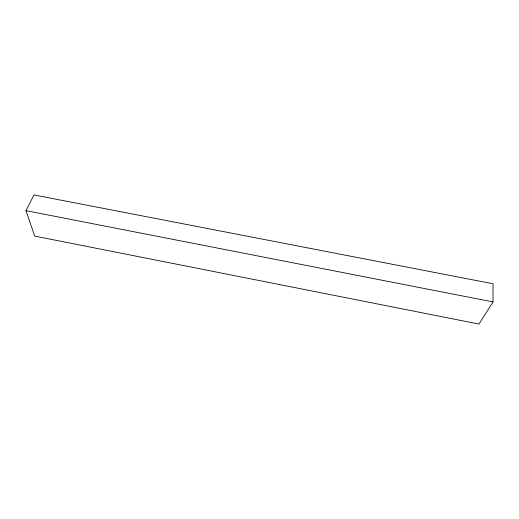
<?xml version="1.0" encoding="UTF-8"?>
<svg xmlns="http://www.w3.org/2000/svg" width="519" height="519" viewBox="0 0 519 519"><rect width="100%" height="100%" fill="white"/><g stroke="black" fill="none" stroke-linecap="round" stroke-linejoin="round"><path stroke-width="0.78" d="M492.998 301.915L493.05 283.763L33.988 194.943L25.95 210.656L34.702 236.093L478.985 324.057L492.998 301.915L25.95 210.656"/></g></svg>
